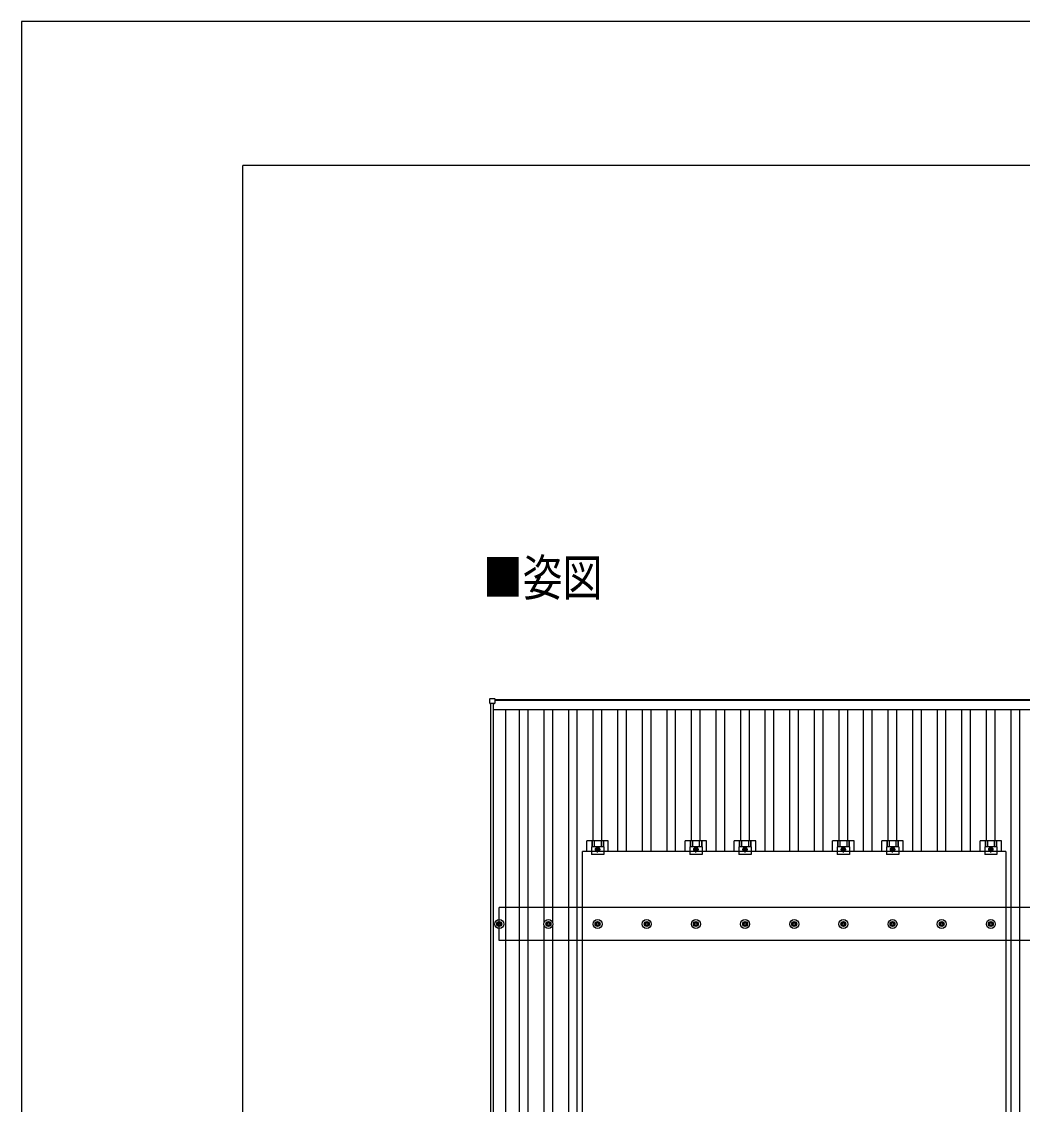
# Model space of a CAD drawing. Units: millimetres, scale not verified. Extents: x -12615 to 12615, y -8910 to 8910.
# Drawn here: x -12615 to -8543, y 4507 to 8910 of the extents above; entities that cross this region are included whole.
import ezdxf
from ezdxf.enums import TextEntityAlignment as Align

# ---------------------------------------------------------------- set-up
doc = ezdxf.new("R2010")
doc.units = ezdxf.units.MM
doc.header["$LTSCALE"] = 40
for name, color, linetype in [('0-2_USER1', 3, 'Continuous'), ('0-4_YKK_13', 4, 'Continuous'), ('0-5_YKK_A1', 4, 'Continuous'), ('0-7_YKK_ZWAK', 7, 'Continuous')]:
    doc.layers.add(name, color=color, linetype=linetype)
doc.styles.add('ＭＳ ゴシック', font='')
doc.styles.get('ＭＳ ゴシック').set_extended_font_data('MS Gothic')

msp = doc.modelspace()

# ---------------------------------------------------------------- linework, layer by layer
at = {"layer": '0-4_YKK_13'}
for p, q in [((-10709.95, 6137.68), (-10709.95, 6155.68)), ((-10708.95, 6156.68), (-10690.95, 6156.68)), ((-10690.95, 6136.68), (-10708.95, 6136.68)), ((-10689.95, 6155.68), (-10689.95, 6137.68)), ((-10315.3, 5535.16), (-10315.3, 5578.66)), ((-10296.66, 5554.46), (-10296.65, 5523.16)), ((-10246.65, 5554.46), (-10296.66, 5554.46)), ((-10295.17, 5578.66), (-10295.17, 5554.46)), ((-10293.77, 5578.66), (-10293.77, 5554.46)), ((-10285.57, 5578.66), (-10285.57, 5554.46)), ((-10271.65, 5531.15), (-10271.65, 5556.16)), ((-10257.73, 5578.66), (-10257.73, 5554.46)), ((-10249.53, 5578.66), (-10249.53, 5554.46)), ((-10248.13, 5578.66), (-10248.13, 5554.46)), ((-9915.3, 5535.16), (-9915.3, 5578.66)), ((-9896.66, 5554.46), (-9896.65, 5523.16)), ((-9846.65, 5554.46), (-9896.66, 5554.46)), ((-9895.17, 5578.66), (-9895.17, 5554.46)), ((-9893.77, 5578.66), (-9893.77, 5554.46)), ((-9885.57, 5578.66), (-9885.57, 5554.46)), ((-9871.65, 5531.15), (-9871.65, 5556.16)), ((-9857.73, 5578.66), (-9857.73, 5554.46)), ((-9849.53, 5578.66), (-9849.53, 5554.46)), ((-9848.13, 5578.66), (-9848.13, 5554.46)), ((-9715.3, 5535.16), (-9715.3, 5578.66)), ((-9696.66, 5554.46), (-9696.65, 5523.16)), ((-9646.65, 5554.46), (-9696.66, 5554.46)), ((-9695.17, 5578.66), (-9695.17, 5554.46)), ((-9693.77, 5578.66), (-9693.77, 5554.46)), ((-9685.57, 5578.66), (-9685.57, 5554.46)), ((-9671.65, 5531.15), (-9671.65, 5556.16)), ((-9657.73, 5578.66), (-9657.73, 5554.46)), ((-9649.53, 5578.66), (-9649.53, 5554.46)), ((-9648.13, 5578.66), (-9648.13, 5554.46)), ((-9315.3, 5535.16), (-9315.3, 5578.66)), ((-9296.66, 5554.46), (-9296.65, 5523.16)), ((-9246.65, 5554.46), (-9296.66, 5554.46)), ((-9295.17, 5578.66), (-9295.17, 5554.46)), ((-9293.77, 5578.66), (-9293.77, 5554.46)), ((-9285.57, 5578.66), (-9285.57, 5554.46)), ((-9271.65, 5531.15), (-9271.65, 5556.16)), ((-9257.73, 5578.66), (-9257.73, 5554.46)), ((-9249.53, 5578.66), (-9249.53, 5554.46)), ((-9248.13, 5578.66), (-9248.13, 5554.46)), ((-9115.3, 5535.16), (-9115.3, 5578.66)), ((-9096.66, 5554.46), (-9096.65, 5523.16)), ((-9046.65, 5554.46), (-9096.66, 5554.46)), ((-9095.17, 5578.66), (-9095.17, 5554.46)), ((-9093.77, 5578.66), (-9093.77, 5554.46)), ((-9085.57, 5578.66), (-9085.57, 5554.46)), ((-9071.65, 5531.15), (-9071.65, 5556.16)), ((-9057.73, 5578.66), (-9057.73, 5554.46)), ((-9049.53, 5578.66), (-9049.53, 5554.46)), ((-9048.13, 5578.66), (-9048.13, 5554.46)), ((-8715.3, 5535.16), (-8715.3, 5578.66)), ((-8696.66, 5554.46), (-8696.65, 5523.16)), ((-8646.65, 5554.46), (-8696.66, 5554.46)), ((-8695.17, 5578.66), (-8695.17, 5554.46)), ((-8693.77, 5578.66), (-8693.77, 5554.46)), ((-8685.57, 5578.66), (-8685.57, 5554.46)), ((-8671.65, 5531.15), (-8671.65, 5556.16)), ((-8657.73, 5578.66), (-8657.73, 5554.46)), ((-8649.53, 5578.66), (-8649.53, 5554.46)), ((-8648.13, 5578.66), (-8648.13, 5554.46)), ((-10332.65, 4401.16), (-10332.65, 5535.16)), ((-8610.65, 5535.16), (-10332.65, 5535.16)), ((-10283.15, 5543.66), (-10260.15, 5543.66)), ((-9883.15, 5543.66), (-9860.15, 5543.66)), ((-9683.15, 5543.66), (-9660.15, 5543.66)), ((-9283.15, 5543.66), (-9260.15, 5543.66)), ((-9083.15, 5543.66), (-9060.15, 5543.66)), ((-8683.15, 5543.66), (-8660.15, 5543.66)), ((-10681.65, 5241.91), (-10677.23, 5241.91)), ((-10673.4, 5250.16), (-10673.4, 5245.74)), ((-10669.9, 5250.16), (-10669.9, 5245.74)), ((-10666.07, 5241.91), (-10661.65, 5241.91)), ((-10481.65, 5241.91), (-10477.23, 5241.91)), ((-10473.4, 5250.16), (-10473.4, 5245.74)), ((-10469.9, 5250.16), (-10469.9, 5245.74)), ((-10466.07, 5241.91), (-10461.65, 5241.91)), ((-10281.65, 5241.91), (-10277.23, 5241.91)), ((-10273.4, 5250.16), (-10273.4, 5245.74)), ((-10269.9, 5250.16), (-10269.9, 5245.74)), ((-10266.07, 5241.91), (-10261.65, 5241.91)), ((-10081.65, 5241.91), (-10077.23, 5241.91)), ((-10073.4, 5250.16), (-10073.4, 5245.74)), ((-10069.9, 5250.16), (-10069.9, 5245.74)), ((-10066.07, 5241.91), (-10061.65, 5241.91)), ((-9881.65, 5241.91), (-9877.23, 5241.91)), ((-9873.4, 5250.16), (-9873.4, 5245.74)), ((-9869.9, 5250.16), (-9869.9, 5245.74)), ((-9866.07, 5241.91), (-9861.65, 5241.91)), ((-9681.65, 5241.91), (-9677.23, 5241.91)), ((-9673.4, 5250.16), (-9673.4, 5245.74)), ((-9669.9, 5250.16), (-9669.9, 5245.74)), ((-9666.07, 5241.91), (-9661.65, 5241.91)), ((-9481.65, 5241.91), (-9477.23, 5241.91)), ((-9473.4, 5250.16), (-9473.4, 5245.74)), ((-9469.9, 5250.16), (-9469.9, 5245.74)), ((-9466.07, 5241.91), (-9461.65, 5241.91)), ((-9281.65, 5241.91), (-9277.23, 5241.91)), ((-9273.4, 5250.16), (-9273.4, 5245.74)), ((-9269.9, 5250.16), (-9269.9, 5245.74)), ((-9266.07, 5241.91), (-9261.65, 5241.91)), ((-9081.65, 5241.91), (-9077.23, 5241.91)), ((-9073.4, 5250.16), (-9073.4, 5245.74)), ((-9069.9, 5250.16), (-9069.9, 5245.74)), ((-9066.07, 5241.91), (-9061.65, 5241.91)), ((-8881.65, 5241.91), (-8877.23, 5241.91)), ((-8873.4, 5250.16), (-8873.4, 5245.74)), ((-8869.9, 5250.16), (-8869.9, 5245.74)), ((-8866.07, 5241.91), (-8861.65, 5241.91)), ((-8681.65, 5241.91), (-8677.23, 5241.91)), ((-8673.4, 5250.16), (-8673.4, 5245.74)), ((-8669.9, 5250.16), (-8669.9, 5245.74)), ((-8666.07, 5241.91), (-8661.65, 5241.91)), ((-10681.65, 5238.41), (-10677.23, 5238.41)), ((-10673.4, 5234.58), (-10673.4, 5230.16)), ((-10669.9, 5234.58), (-10669.9, 5230.16)), ((-10666.07, 5238.41), (-10661.65, 5238.41)), ((-10481.65, 5238.41), (-10477.23, 5238.41)), ((-10473.4, 5234.58), (-10473.4, 5230.16)), ((-10469.9, 5234.58), (-10469.9, 5230.16)), ((-10466.07, 5238.41), (-10461.65, 5238.41)), ((-10281.65, 5238.41), (-10277.23, 5238.41)), ((-10273.4, 5234.58), (-10273.4, 5230.16)), ((-10269.9, 5234.58), (-10269.9, 5230.16)), ((-10266.07, 5238.41), (-10261.65, 5238.41)), ((-10081.65, 5238.41), (-10077.23, 5238.41)), ((-10073.4, 5234.58), (-10073.4, 5230.16)), ((-10069.9, 5234.58), (-10069.9, 5230.16)), ((-10066.07, 5238.41), (-10061.65, 5238.41)), ((-9881.65, 5238.41), (-9877.23, 5238.41)), ((-9873.4, 5234.58), (-9873.4, 5230.16)), ((-9869.9, 5234.58), (-9869.9, 5230.16)), ((-9866.07, 5238.41), (-9861.65, 5238.41)), ((-9681.65, 5238.41), (-9677.23, 5238.41)), ((-9673.4, 5234.58), (-9673.4, 5230.16)), ((-9669.9, 5234.58), (-9669.9, 5230.16)), ((-9666.07, 5238.41), (-9661.65, 5238.41)), ((-9481.65, 5238.41), (-9477.23, 5238.41)), ((-9473.4, 5234.58), (-9473.4, 5230.16)), ((-9469.9, 5234.58), (-9469.9, 5230.16)), ((-9466.07, 5238.41), (-9461.65, 5238.41)), ((-9281.65, 5238.41), (-9277.23, 5238.41)), ((-9273.4, 5234.58), (-9273.4, 5230.16)), ((-9269.9, 5234.58), (-9269.9, 5230.16)), ((-9266.07, 5238.41), (-9261.65, 5238.41)), ((-9081.65, 5238.41), (-9077.23, 5238.41)), ((-9073.4, 5234.58), (-9073.4, 5230.16)), ((-9069.9, 5234.58), (-9069.9, 5230.16)), ((-9066.07, 5238.41), (-9061.65, 5238.41)), ((-8881.65, 5238.41), (-8877.23, 5238.41)), ((-8873.4, 5234.58), (-8873.4, 5230.16)), ((-8869.9, 5234.58), (-8869.9, 5230.16)), ((-8866.07, 5238.41), (-8861.65, 5238.41)), ((-8681.65, 5238.41), (-8677.23, 5238.41)), ((-8673.4, 5234.58), (-8673.4, 5230.16)), ((-8669.9, 5234.58), (-8669.9, 5230.16)), ((-8666.07, 5238.41), (-8661.65, 5238.41))]:
    msp.add_line(p, q, dxfattribs=at)
for points in [[(-10228, 5535.16), (-10228, 5578.66), (-10315.3, 5578.66)], [(-10246.65, 5554.46), (-10246.65, 5523.16), (-10296.65, 5523.16)], [(-9828, 5535.16), (-9828, 5578.66), (-9915.3, 5578.66)], [(-9846.65, 5554.46), (-9846.65, 5523.16), (-9896.65, 5523.16)], [(-9628, 5535.16), (-9628, 5578.66), (-9715.3, 5578.66)], [(-9646.65, 5554.46), (-9646.65, 5523.16), (-9696.65, 5523.16)], [(-9228, 5535.16), (-9228, 5578.66), (-9315.3, 5578.66)], [(-9246.65, 5554.46), (-9246.65, 5523.16), (-9296.65, 5523.16)], [(-9028, 5535.16), (-9028, 5578.66), (-9115.3, 5578.66)], [(-9046.65, 5554.46), (-9046.65, 5523.16), (-9096.65, 5523.16)], [(-8628, 5535.16), (-8628, 5578.66), (-8715.3, 5578.66)], [(-8646.65, 5554.46), (-8646.65, 5523.16), (-8696.65, 5523.16)], [(-8610.65, 5535.16), (-8610.65, 4401.16), (-10332.65, 4401.16)]]:
    msp.add_lwpolyline(points, dxfattribs=at)
for points in [[(-10271.65, 5536.15), (-10265.15, 5539.91), (-10265.15, 5547.41), (-10271.65, 5551.16), (-10278.15, 5547.41), (-10278.15, 5539.91)], [(-9871.65, 5536.15), (-9865.15, 5539.91), (-9865.15, 5547.41), (-9871.65, 5551.16), (-9878.15, 5547.41), (-9878.15, 5539.91)], [(-9671.65, 5536.15), (-9665.15, 5539.91), (-9665.15, 5547.41), (-9671.65, 5551.16), (-9678.15, 5547.41), (-9678.15, 5539.91)], [(-9271.65, 5536.15), (-9265.15, 5539.91), (-9265.15, 5547.41), (-9271.65, 5551.16), (-9278.15, 5547.41), (-9278.15, 5539.91)], [(-9071.65, 5536.15), (-9065.15, 5539.91), (-9065.15, 5547.41), (-9071.65, 5551.16), (-9078.15, 5547.41), (-9078.15, 5539.91)], [(-8671.65, 5536.15), (-8665.15, 5539.91), (-8665.15, 5547.41), (-8671.65, 5551.16), (-8678.15, 5547.41), (-8678.15, 5539.91)]]:
    msp.add_lwpolyline(points, close=True, dxfattribs=at)
for centre, radius in [((-10271.65, 5543.66), 8.5), ((-10271.65, 5543.66), 6.5), ((-9871.65, 5543.66), 8.5), ((-9871.65, 5543.66), 6.5), ((-9671.65, 5543.66), 8.5), ((-9671.65, 5543.66), 6.5), ((-9271.65, 5543.66), 8.5), ((-9271.65, 5543.66), 6.5), ((-9071.65, 5543.66), 8.5), ((-9071.65, 5543.66), 6.5), ((-8671.65, 5543.66), 8.5), ((-8671.65, 5543.66), 6.5), ((-10271.65, 5543.66), 4), ((-9871.65, 5543.66), 4), ((-9671.65, 5543.66), 4), ((-9271.65, 5543.66), 4), ((-9071.65, 5543.66), 4), ((-8671.65, 5543.66), 4), ((-10671.65, 5240.16), 18.25), ((-10671.65, 5240.16), 10.15), ((-10671.65, 5240.16), 5.85), ((-10671.65, 5240.16), 5.25), ((-10471.65, 5240.16), 18.25), ((-10471.65, 5240.16), 10.15), ((-10471.65, 5240.16), 5.85), ((-10471.65, 5240.16), 5.25), ((-10271.65, 5240.16), 18.25), ((-10271.65, 5240.16), 10.15), ((-10271.65, 5240.16), 5.85), ((-10271.65, 5240.16), 5.25), ((-10071.65, 5240.16), 18.25), ((-10071.65, 5240.16), 10.15), ((-10071.65, 5240.16), 5.85), ((-10071.65, 5240.16), 5.25), ((-9871.65, 5240.16), 18.25), ((-9871.65, 5240.16), 10.15), ((-9871.65, 5240.16), 5.85), ((-9871.65, 5240.16), 5.25), ((-9671.65, 5240.16), 18.25), ((-9671.65, 5240.16), 10.15), ((-9671.65, 5240.16), 5.85), ((-9671.65, 5240.16), 5.25), ((-9471.65, 5240.16), 18.25), ((-9471.65, 5240.16), 10.15), ((-9471.65, 5240.16), 5.85), ((-9471.65, 5240.16), 5.25), ((-9271.65, 5240.16), 18.25), ((-9271.65, 5240.16), 10.15), ((-9271.65, 5240.16), 5.85), ((-9271.65, 5240.16), 5.25), ((-9071.65, 5240.16), 18.25), ((-9071.65, 5240.16), 10.15), ((-9071.65, 5240.16), 5.85), ((-9071.65, 5240.16), 5.25), ((-8871.65, 5240.16), 18.25), ((-8871.65, 5240.16), 10.15), ((-8871.65, 5240.16), 5.85), ((-8871.65, 5240.16), 5.25), ((-8671.65, 5240.16), 18.25), ((-8671.65, 5240.16), 10.15), ((-8671.65, 5240.16), 5.85), ((-8671.65, 5240.16), 5.25)]:
    msp.add_circle(centre, radius, dxfattribs=at)
for centre, start, end in [((-10708.95, 6155.68), 90, 180), ((-10708.95, 6137.68), 180, 270), ((-10690.95, 6155.68), 0, 90), ((-10690.95, 6137.68), 270, 0)]:
    msp.add_arc(centre, 1, start, end, dxfattribs=at)
at = {"layer": '0-5_YKK_A1'}
for p, q in [((-10706.65, 738.25), (-10706.65, 6136.68)), ((-10694.65, 738.25), (-10694.65, 6136.68)), ((-10689.95, 6153.34), (-4653.35, 6153.34)), ((-4653.35, 6148.55), (-10689.95, 6148.55)), ((-4648.65, 6110.55), (-10694.65, 6110.55)), ((-10645.15, 769.54), (-10645.15, 6110.55)), ((-10589.15, 769.54), (-10589.15, 6110.55)), ((-10554.15, 769.54), (-10554.15, 6110.55)), ((-10489.15, 5245.34), (-10489.15, 6110.55)), ((-10454.15, 5245.34), (-10454.15, 6110.55)), ((-10389.15, 769.54), (-10389.15, 6110.55)), ((-10354.15, 769.54), (-10354.15, 6110.55)), ((-10289.15, 5578.66), (-10289.15, 6110.55)), ((-10254.15, 5578.66), (-10254.15, 6110.55)), ((-10189.15, 5535.16), (-10189.15, 6110.55)), ((-10154.15, 5535.16), (-10154.15, 6110.55)), ((-10089.15, 5535.16), (-10089.15, 6110.55)), ((-10054.15, 5535.16), (-10054.15, 6110.55)), ((-9989.15, 5535.16), (-9989.15, 6110.55)), ((-9954.15, 5535.16), (-9954.15, 6110.55)), ((-9889.15, 5578.66), (-9889.15, 6110.55)), ((-9854.15, 5578.66), (-9854.15, 6110.55)), ((-9789.15, 5535.16), (-9789.15, 6110.55)), ((-9754.15, 5535.16), (-9754.15, 6110.55)), ((-9689.15, 5578.66), (-9689.15, 6110.55)), ((-9654.15, 5578.66), (-9654.15, 6110.55)), ((-9589.15, 5535.16), (-9589.15, 6110.55)), ((-9554.15, 5535.16), (-9554.15, 6110.55)), ((-9489.15, 5535.16), (-9489.15, 6110.55)), ((-9454.15, 5535.16), (-9454.15, 6110.55)), ((-9389.15, 5535.16), (-9389.15, 6110.55)), ((-9354.15, 5535.16), (-9354.15, 6110.55)), ((-9289.15, 5578.66), (-9289.15, 6110.55)), ((-9254.15, 5578.66), (-9254.15, 6110.55)), ((-9189.15, 5535.16), (-9189.15, 6110.55)), ((-9154.15, 5535.16), (-9154.15, 6110.55)), ((-9089.15, 5578.66), (-9089.15, 6110.55)), ((-9054.15, 5578.66), (-9054.15, 6110.55)), ((-8989.15, 5535.16), (-8989.15, 6110.55)), ((-8954.15, 5535.16), (-8954.15, 6110.55)), ((-8889.15, 5535.16), (-8889.15, 6110.55)), ((-8854.15, 5535.16), (-8854.15, 6110.55)), ((-8789.15, 5535.16), (-8789.15, 6110.55)), ((-8754.15, 5535.16), (-8754.15, 6110.55)), ((-8689.15, 5578.66), (-8689.15, 6110.55)), ((-8654.15, 5578.66), (-8654.15, 6110.55)), ((-8589.15, 769.54), (-8589.15, 6110.55)), ((-8554.15, 769.54), (-8554.15, 6110.55)), ((-4671.65, 5307.16), (-10671.65, 5307.16)), ((-10671.65, 5173.16), (-10671.65, 5307.16)), ((-10489.15, 3445.34), (-10489.15, 5234.98)), ((-10454.15, 3445.34), (-10454.15, 5234.98)), ((-4671.65, 5173.16), (-10671.65, 5173.16))]:
    msp.add_line(p, q, dxfattribs=at)
at = {"layer": '0-7_YKK_ZWAK'}
for p in [(11685.06, 8325), (-11714.94, -7575)]:
    msp.add_line(p, (-11714.94, 8325), dxfattribs=at)
msp.add_lwpolyline([(-12615, -8910), (12615, -8910), (12615, 8910), (-12615, 8910)], close=True, dxfattribs=at)

# ---------------------------------------------------------------- texts
at = {"layer": '0-2_USER1', "style": 'ＭＳ ゴシック', "width": 0.8}
msp.add_text('■姿図', height=148.5, dxfattribs=at).set_placement((-10738.45, 6530.31), align=Align.BOTTOM_LEFT)

doc.saveas('drawing.dxf')
